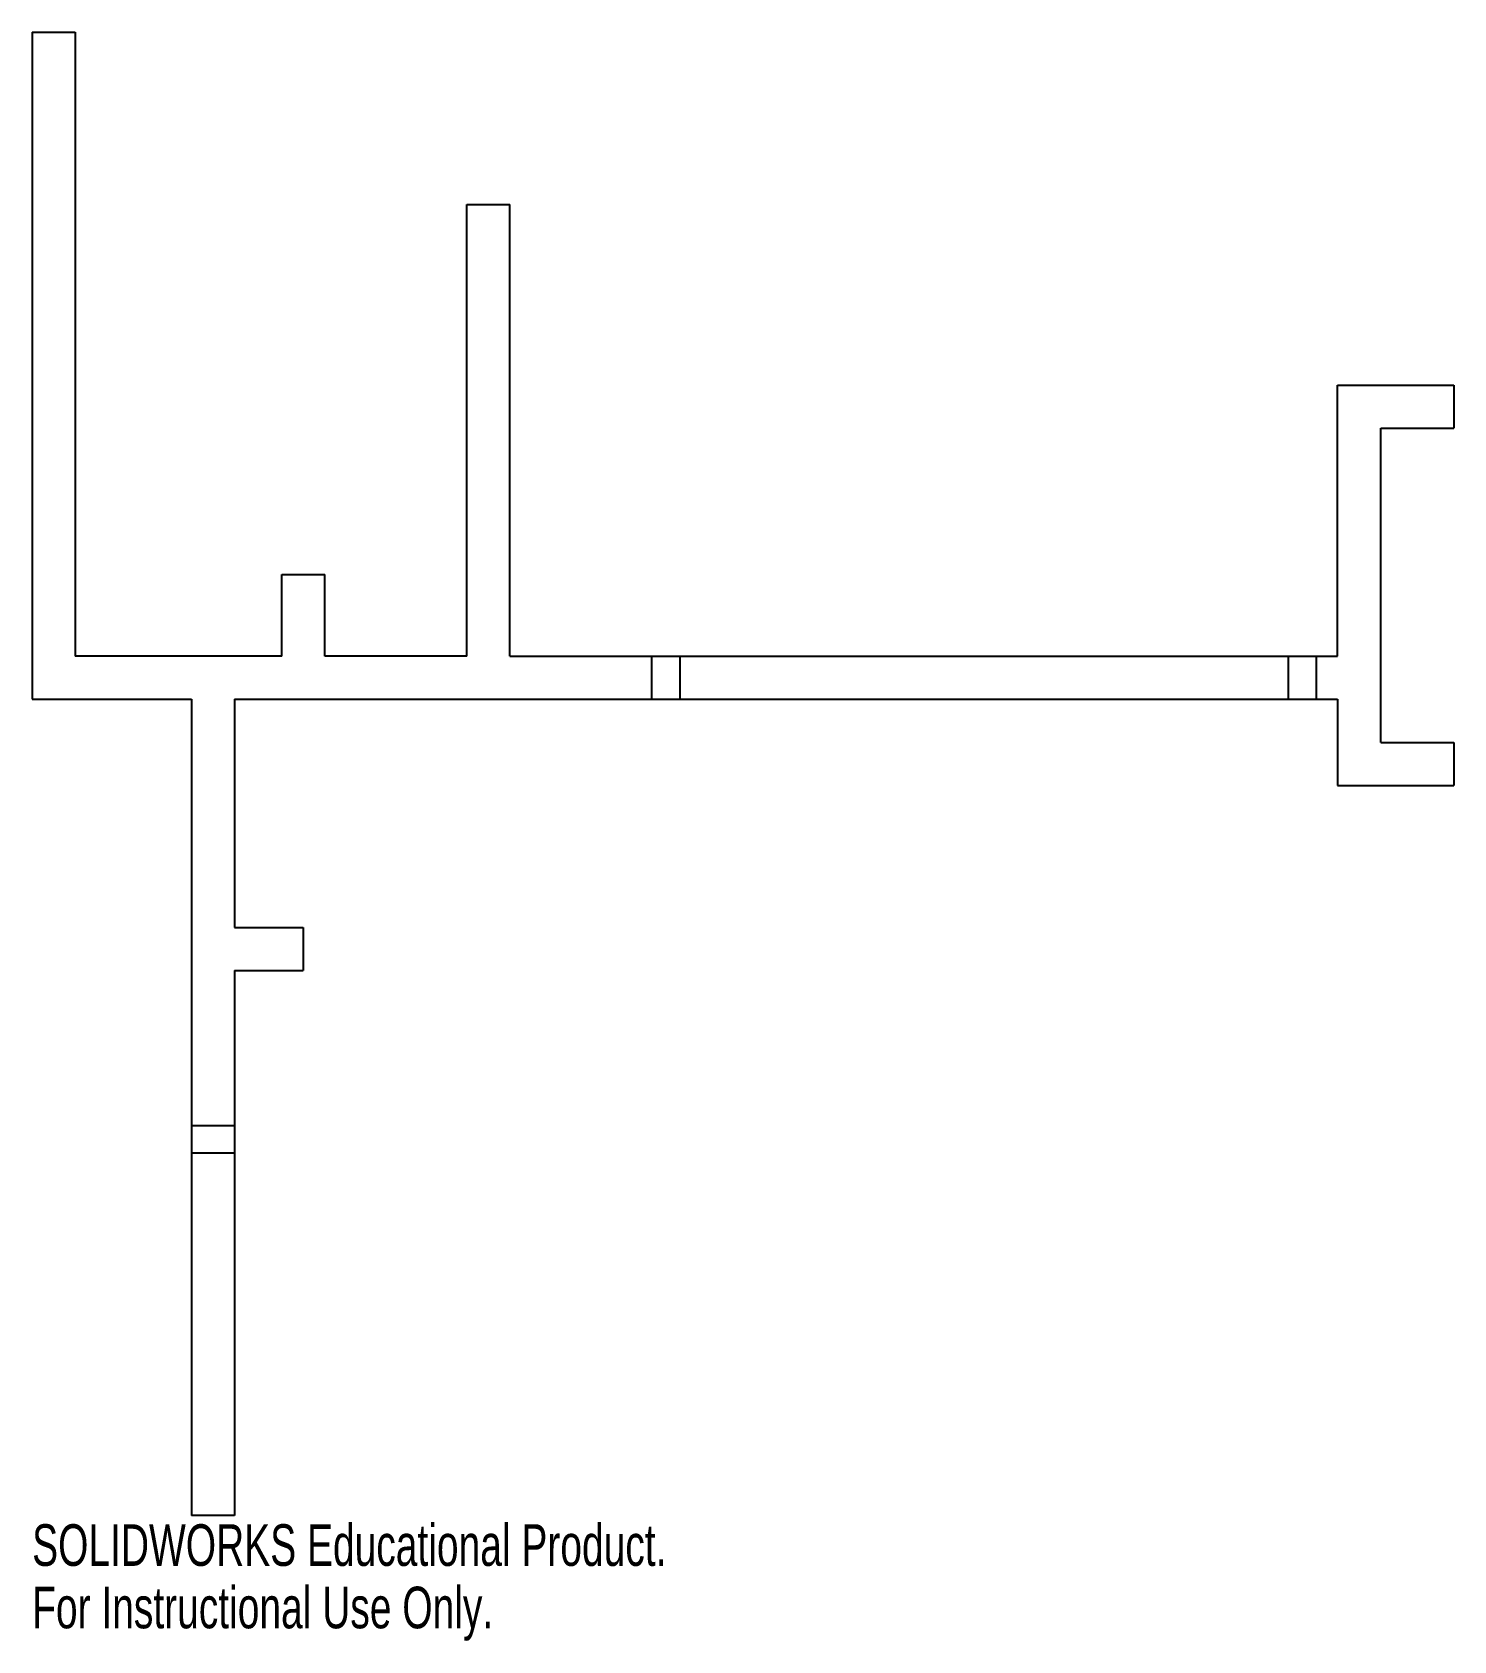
# Model space of a CAD drawing. Header units: millimetres. Extents: x 126 to 291, y -80 to 106.
import ezdxf

# ---------------------------------------------------------------- set-up
doc = ezdxf.new("R2010")
doc.units = ezdxf.units.MM
doc.styles.add('SLDTEXTSTYLE0', font='TXT', dxfattribs={"width": 0.7})

msp = doc.modelspace()

# ---------------------------------------------------------------- linework, layer by layer
at = {"color": 7, "linetype": 'Continuous', "lineweight": 25}
for p, q in [((126.13, 106.43), (131.13, 106.43)), ((126.13, 106.43), (126.13, 28.93)), ((131.13, 106.43), (131.13, 33.93)), ((176.63, 86.43), (181.63, 86.43)), ((176.63, 33.93), (176.63, 86.43)), ((181.63, 33.93), (181.63, 86.43)), ((277.78, 65.43), (291.28, 65.43)), ((277.78, 33.93), (277.78, 65.43)), ((291.28, 65.43), (291.28, 60.43)), ((282.78, 23.93), (282.78, 60.43)), ((282.78, 60.43), (291.28, 60.43)), ((155.13, 43.43), (160.13, 43.43)), ((155.13, 33.93), (155.13, 43.43)), ((160.13, 33.93), (160.13, 43.43)), ((155.13, 33.93), (131.13, 33.93)), ((176.63, 33.93), (160.13, 33.93)), ((181.63, 33.93), (277.78, 33.93)), ((198.13, 28.93), (198.13, 33.93)), ((201.36, 33.93), (201.36, 28.93)), ((272.06, 28.93), (272.06, 33.93)), ((275.28, 33.93), (275.28, 28.93)), ((126.13, 28.93), (144.63, 28.93)), ((144.63, 28.93), (144.63, -65.89)), ((149.63, 28.93), (149.63, 2.43)), ((149.63, 28.93), (277.78, 28.93)), ((277.78, 28.93), (277.78, 18.93)), ((282.78, 23.93), (291.28, 23.93)), ((291.28, 23.93), (291.28, 18.93)), ((277.78, 18.93), (291.28, 18.93)), ((149.63, 2.43), (157.63, 2.43)), ((157.63, 2.43), (157.63, -2.57)), ((149.63, -2.57), (149.63, -65.89)), ((149.63, -2.57), (157.63, -2.57)), ((144.63, -20.57), (149.63, -20.57)), ((149.63, -23.79), (144.63, -23.79)), ((149.63, -65.89), (144.63, -65.89))]:
    msp.add_line(p, q, dxfattribs=at)

# ---------------------------------------------------------------- texts
at = {"color": 7, "linetype": 'Continuous', "char_height": 4.8336, "attachment_point": 1, "style": 'SLDTEXTSTYLE0'}
for s, insert in [('SOLIDWORKS Educational Product.', (126.13, -66.91)), ('For Instructional Use Only.', (126.13, -74.16))]:
    msp.add_mtext(s, dxfattribs=dict(at, insert=insert))

doc.saveas('drawing.dxf')
